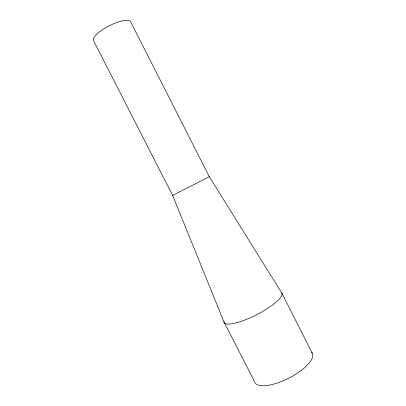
<?xml version="1.0" encoding="UTF-8"?>
<svg xmlns="http://www.w3.org/2000/svg" width="406" height="406" viewBox="0 0 406 406"><rect width="100%" height="100%" fill="white"/><g stroke="black" fill="none" stroke-linecap="round" stroke-linejoin="round"><path stroke-width="0.61" d="M209.308 176.717L172.626 195.398L93.725 41.031A20.838 6.06 -27 0 1 108.534 26.177A20.838 6.06 -27 0 1 130.58 21.706L209.308 176.717L281.774 293.01L312.244 353.113M172.626 195.398L223.914 321.791L254.491 381.503A32.247 11.505 -27 0 0 288.91 378.108A32.247 11.505 -27 0 0 311.646 352.296M281.774 293.01A32.389 7.815 -27 0 1 255.364 315.366A32.389 7.815 -27 0 1 223.914 321.791"/></g></svg>
